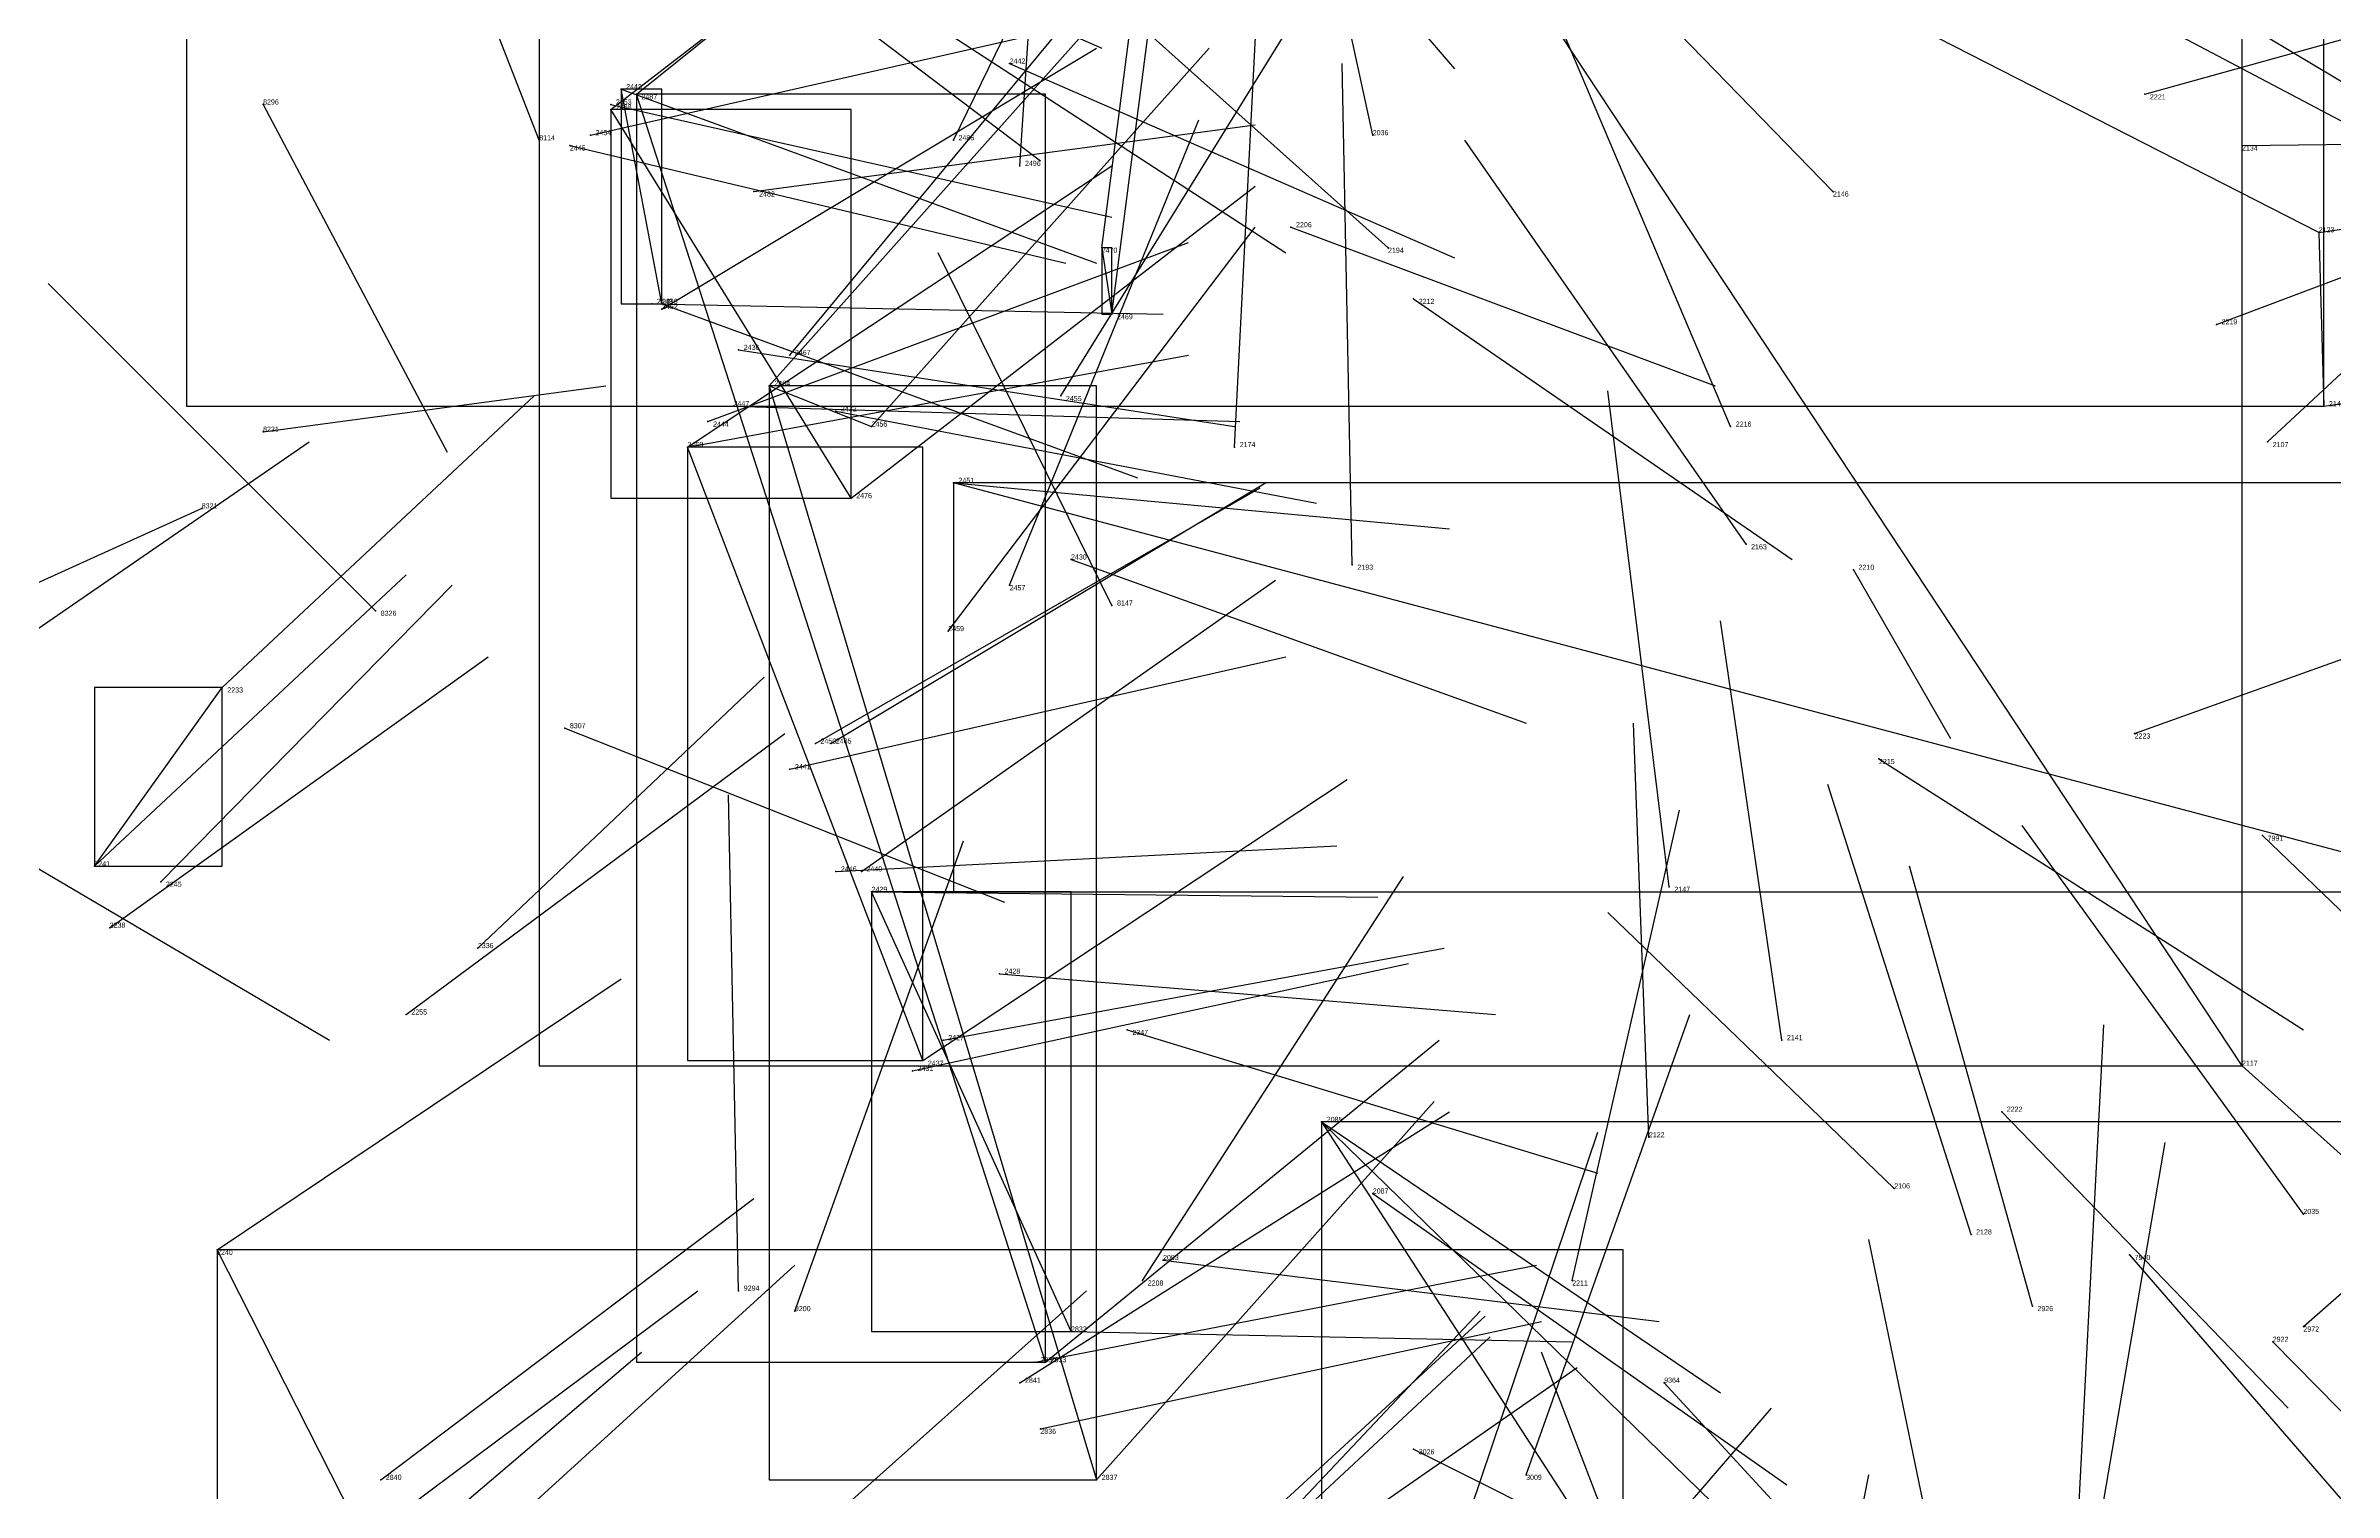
# Model space of a CAD drawing. Extents: x 59.1 to 70.8, y 600.3 to 605.1.
# Drawn here: x 67.6915 to 68.139, y 602.6566 to 602.9395 of the extents above; entities that cross this region are included whole.
import ezdxf

# ---------------------------------------------------------------- set-up
doc = ezdxf.new("R2010")
doc.units = 0
for name, color, linetype in [('Clients', 3, 'CONTINUOUS'), ('Facilities', 3, 'CONTINUOUS'), ('Facilities_lines', 3, 'CONTINUOUS'), ('Min_max_boxes', 1, 'CONTINUOUS'), ('Normals', 1, 'CONTINUOUS'), ('Source_points', 5, 'CONTINUOUS'), ('Text', 3, 'CONTINUOUS')]:
    doc.layers.add(name, color=color, linetype=linetype)

msp = doc.modelspace()

# ---------------------------------------------------------------- linework, layer by layer
at = {"layer": 'Clients', "color": 5}
for p in [(67.804, 602.931, 449.473), (67.802, 602.927, 449.907), (67.807, 602.93, 449.968), (67.9, 602.887, 449.889), (68.137, 602.869, 449.439), (67.853, 602.865, 449.778), (67.817, 602.861, 449.611), (67.869, 602.854, 449.178), (67.726, 602.814, 448.061), (67.853, 602.774, 449.213), (67.725, 602.704, 448.103), (67.897, 602.659, 449.104)]:
    msp.add_point(p, dxfattribs=at)
at = {"layer": 'Facilities', "color": 3}
for p in [(67.88, 602.936, 449.264), (67.734, 602.928, 461.705), (67.802, 602.928, 449.598), (68.102, 602.93, 448.602), (67.798, 602.922, 449.724), (67.951, 602.922, 449.974), (67.788, 602.921, 459.614), (67.794, 602.92, 449.538), (67.869, 602.921, 449.953), (68.121, 602.92, 449.551), (67.882, 602.916, 450.031), (67.83, 602.911, 449.646), (68.041, 602.911, 449.842), (67.935, 602.904, 449.12), (67.898, 602.9, 449.866), (67.954, 602.9, 449.11), (68.136, 602.903, 449.427), (67.81, 602.889, 449.547), (67.812, 602.889, 449.471), (67.812, 602.888, 449.698), (67.959, 602.89, 449.048), (68.116, 602.885, 448.865), (67.827, 602.88, 449.396), (67.837, 602.879, 449.856), (67.833, 602.873, 449.796), (67.826, 602.869, 449.424), (67.89, 602.871, 449.727), (67.734, 602.864, 460.474), (67.821, 602.866, 449.49), (67.846, 602.868, 449.248), (68.021, 602.865, 448.978), (67.817, 602.861, 449.55), (67.924, 602.861, 449.822), (68.126, 602.862, 449.114), (67.849, 602.851, 449.646), (67.722, 602.849, 461.492), (68.024, 602.842, 449.719), (67.892, 602.839, 449.105), (67.947, 602.838, 449.758), (68.045, 602.837, 448.91), (67.88, 602.834, 449.804), (67.756, 602.829, 461.244), (67.9, 602.83, 459.685), (67.868, 602.825, 449.746), (67.793, 602.806, 461.705), (67.842, 602.803, 449.502), (67.845, 602.803, 449.378), (68.1, 602.805, 448.839), (67.837, 602.798, 449.319), (68.05, 602.8, 448.828), (68.125, 602.785, 460.662), (67.701, 602.779, 448.104), (67.714, 602.776, 448.146), (67.846, 602.778, 449.287), (67.851, 602.778, 449.363), (68.009, 602.775, 449.584), (67.704, 602.767, 448.086), (67.776, 602.763, 448.627), (67.878, 602.758, 449.067), (67.762, 602.75, 448.059), (67.867, 602.745, 449.136), (67.903, 602.747, 448.994), (68.031, 602.745, 449.503), (67.861, 602.739, 449.2), (67.863, 602.741, 449.263), (68.121, 602.74, 449.34), (68.074, 602.731, 448.675), (67.941, 602.729, 448.883), (68.005, 602.726, 449.462), (68.053, 602.716, 448.65), (67.951, 602.715, 448.774), (68.068, 602.707, 449.376), (68.133, 602.711, 449.308), (68.099, 602.703, 459.634), (67.91, 602.702, 448.953), (67.827, 602.696, 461.245), (67.906, 602.698, 449.269), (67.99, 602.698, 449.313), (67.838, 602.692, 461.215), (68.08, 602.693, 449.314), (67.892, 602.688, 449.017), (68.127, 602.686, 449.264), (68.133, 602.689, 448.599), (67.885, 602.682, 449.082), (67.887, 602.682, 449.205), (67.882, 602.678, 449.146), (68.008, 602.678, 460.663), (67.886, 602.669, 449.025), (67.959, 602.665, 448.735), (67.757, 602.659, 448.036), (67.981, 602.66, 449.177)]:
    msp.add_point(p, dxfattribs=at)
at = {"layer": 'Facilities_lines', "color": 3}
for p, q in [((68.121, 602.74, 449.34), (67.788, 603.244, 450)), ((68.136, 602.903, 449.427), (67.719, 603.116, 450.092)), ((67.812, 602.889, 449.471), (67.804, 602.931, 449.473)), ((67.849, 602.851, 449.646), (67.802, 602.927, 449.907)), ((67.887, 602.682, 449.205), (67.807, 602.93, 449.968)), ((67.898, 602.9, 449.866), (67.9, 602.887, 449.889)), ((68.136, 602.903, 449.427), (68.137, 602.869, 449.439)), ((67.833, 602.873, 449.796), (67.853, 602.865, 449.778)), ((67.833, 602.873, 449.796), (67.897, 602.659, 449.104)), ((67.863, 602.741, 449.263), (67.817, 602.861, 449.611)), ((68.17, 602.774, 449.157), (67.869, 602.854, 449.178)), ((67.701, 602.779, 448.104), (67.726, 602.814, 448.061)), ((67.892, 602.688, 449.017), (67.853, 602.774, 449.213)), ((67.941, 602.729, 448.883), (68.251, 602.251, 448.219)), ((67.941, 602.729, 448.883), (68.213, 602.464, 448.643)), ((68, 602.162, 447.953), (67.725, 602.704, 448.103))]:
    msp.add_line(p, q, dxfattribs=at)
at = {"layer": 'Min_max_boxes', "color": 1}
for p, q in [((67.788, 603.244, 449.34), (67.788, 602.74, 449.34)), ((67.788, 603.244, 450), (67.788, 602.74, 450)), ((68.121, 602.74, 449.34), (68.121, 603.244, 449.34)), ((68.121, 602.74, 450), (68.121, 603.244, 450)), ((67.719, 603.116, 449.427), (67.719, 602.869, 449.427)), ((67.719, 603.116, 450.092), (67.719, 602.869, 450.092)), ((68.137, 602.869, 449.427), (68.137, 603.116, 449.427)), ((68.137, 602.869, 450.092), (68.137, 603.116, 450.092)), ((67.812, 602.931, 449.471), (67.804, 602.931, 449.471)), ((67.804, 602.931, 449.471), (67.804, 602.889, 449.471)), ((67.812, 602.931, 449.473), (67.804, 602.931, 449.473)), ((67.804, 602.931, 449.473), (67.804, 602.889, 449.473)), ((67.804, 602.931, 449.471), (67.804, 602.931, 449.473)), ((67.812, 602.889, 449.471), (67.812, 602.931, 449.471)), ((67.812, 602.889, 449.473), (67.812, 602.931, 449.473)), ((67.812, 602.931, 449.471), (67.812, 602.931, 449.473)), ((67.849, 602.927, 449.646), (67.802, 602.927, 449.646)), ((67.802, 602.927, 449.646), (67.802, 602.851, 449.646)), ((67.849, 602.927, 449.907), (67.802, 602.927, 449.907)), ((67.802, 602.927, 449.907), (67.802, 602.851, 449.907)), ((67.802, 602.927, 449.646), (67.802, 602.927, 449.907)), ((67.887, 602.93, 449.205), (67.807, 602.93, 449.205)), ((67.807, 602.93, 449.205), (67.807, 602.682, 449.205)), ((67.887, 602.93, 449.968), (67.807, 602.93, 449.968)), ((67.807, 602.93, 449.968), (67.807, 602.682, 449.968)), ((67.807, 602.93, 449.205), (67.807, 602.93, 449.968)), ((67.849, 602.851, 449.646), (67.849, 602.927, 449.646)), ((67.849, 602.851, 449.907), (67.849, 602.927, 449.907)), ((67.849, 602.927, 449.646), (67.849, 602.927, 449.907)), ((67.887, 602.682, 449.205), (67.887, 602.93, 449.205)), ((67.887, 602.682, 449.968), (67.887, 602.93, 449.968)), ((67.887, 602.93, 449.205), (67.887, 602.93, 449.968)), ((67.9, 602.9, 449.866), (67.898, 602.9, 449.866)), ((67.898, 602.9, 449.866), (67.898, 602.887, 449.866)), ((67.9, 602.9, 449.889), (67.898, 602.9, 449.889)), ((67.898, 602.9, 449.889), (67.898, 602.887, 449.889)), ((67.898, 602.9, 449.866), (67.898, 602.9, 449.889)), ((67.9, 602.887, 449.866), (67.9, 602.9, 449.866)), ((67.9, 602.887, 449.889), (67.9, 602.9, 449.889)), ((67.9, 602.9, 449.866), (67.9, 602.9, 449.889)), ((67.804, 602.889, 449.471), (67.812, 602.889, 449.471)), ((67.804, 602.889, 449.473), (67.812, 602.889, 449.473)), ((67.804, 602.889, 449.471), (67.804, 602.889, 449.473)), ((67.812, 602.889, 449.471), (67.812, 602.889, 449.473)), ((67.898, 602.887, 449.866), (67.9, 602.887, 449.866)), ((67.898, 602.887, 449.889), (67.9, 602.887, 449.889)), ((67.898, 602.887, 449.866), (67.898, 602.887, 449.889)), ((67.9, 602.887, 449.866), (67.9, 602.887, 449.889)), ((67.897, 602.873, 449.104), (67.833, 602.873, 449.104)), ((67.833, 602.873, 449.104), (67.833, 602.659, 449.104)), ((67.897, 602.873, 449.796), (67.833, 602.873, 449.796)), ((67.833, 602.873, 449.796), (67.833, 602.659, 449.796)), ((67.833, 602.873, 449.104), (67.833, 602.873, 449.796)), ((67.897, 602.659, 449.104), (67.897, 602.873, 449.104)), ((67.897, 602.659, 449.796), (67.897, 602.873, 449.796)), ((67.897, 602.873, 449.104), (67.897, 602.873, 449.796)), ((67.719, 602.869, 449.427), (68.137, 602.869, 449.427)), ((67.719, 602.869, 450.092), (68.137, 602.869, 450.092)), ((67.719, 602.869, 449.427), (67.719, 602.869, 450.092)), ((68.137, 602.869, 449.427), (68.137, 602.869, 450.092)), ((67.863, 602.861, 449.263), (67.817, 602.861, 449.263)), ((67.817, 602.861, 449.263), (67.817, 602.741, 449.263)), ((67.863, 602.861, 449.611), (67.817, 602.861, 449.611)), ((67.817, 602.861, 449.611), (67.817, 602.741, 449.611)), ((67.817, 602.861, 449.263), (67.817, 602.861, 449.611)), ((67.863, 602.741, 449.263), (67.863, 602.861, 449.263)), ((67.863, 602.741, 449.611), (67.863, 602.861, 449.611)), ((67.863, 602.861, 449.263), (67.863, 602.861, 449.611)), ((67.802, 602.851, 449.646), (67.849, 602.851, 449.646)), ((67.802, 602.851, 449.907), (67.849, 602.851, 449.907)), ((67.802, 602.851, 449.646), (67.802, 602.851, 449.907)), ((67.849, 602.851, 449.646), (67.849, 602.851, 449.907)), ((68.17, 602.854, 449.157), (67.869, 602.854, 449.157)), ((67.869, 602.854, 449.157), (67.869, 602.774, 449.157)), ((68.17, 602.854, 449.178), (67.869, 602.854, 449.178)), ((67.869, 602.854, 449.178), (67.869, 602.774, 449.178)), ((67.869, 602.854, 449.157), (67.869, 602.854, 449.178)), ((67.726, 602.814, 448.061), (67.701, 602.814, 448.061)), ((67.701, 602.814, 448.061), (67.701, 602.779, 448.061)), ((67.726, 602.814, 448.104), (67.701, 602.814, 448.104)), ((67.701, 602.814, 448.104), (67.701, 602.779, 448.104)), ((67.701, 602.814, 448.061), (67.701, 602.814, 448.104)), ((67.726, 602.779, 448.061), (67.726, 602.814, 448.061)), ((67.726, 602.779, 448.104), (67.726, 602.814, 448.104)), ((67.726, 602.814, 448.061), (67.726, 602.814, 448.104)), ((67.701, 602.779, 448.061), (67.726, 602.779, 448.061)), ((67.701, 602.779, 448.104), (67.726, 602.779, 448.104)), ((67.701, 602.779, 448.061), (67.701, 602.779, 448.104)), ((67.726, 602.779, 448.061), (67.726, 602.779, 448.104)), ((67.892, 602.774, 449.017), (67.853, 602.774, 449.017)), ((67.853, 602.774, 449.017), (67.853, 602.688, 449.017)), ((67.892, 602.774, 449.213), (67.853, 602.774, 449.213)), ((67.853, 602.774, 449.213), (67.853, 602.688, 449.213)), ((67.853, 602.774, 449.017), (67.853, 602.774, 449.213)), ((67.869, 602.774, 449.157), (68.17, 602.774, 449.157)), ((67.869, 602.774, 449.178), (68.17, 602.774, 449.178)), ((67.869, 602.774, 449.157), (67.869, 602.774, 449.178)), ((67.892, 602.688, 449.017), (67.892, 602.774, 449.017)), ((67.892, 602.688, 449.213), (67.892, 602.774, 449.213)), ((67.892, 602.774, 449.017), (67.892, 602.774, 449.213)), ((67.788, 602.74, 449.34), (68.121, 602.74, 449.34)), ((67.788, 602.74, 450), (68.121, 602.74, 450)), ((67.788, 602.74, 449.34), (67.788, 602.74, 450)), ((67.817, 602.741, 449.263), (67.863, 602.741, 449.263)), ((67.817, 602.741, 449.611), (67.863, 602.741, 449.611)), ((67.817, 602.741, 449.263), (67.817, 602.741, 449.611)), ((67.863, 602.741, 449.263), (67.863, 602.741, 449.611)), ((68.121, 602.74, 449.34), (68.121, 602.74, 450)), ((68.251, 602.729, 448.219), (67.941, 602.729, 448.219)), ((67.941, 602.729, 448.219), (67.941, 602.251, 448.219)), ((68.251, 602.729, 448.883), (67.941, 602.729, 448.883)), ((67.941, 602.729, 448.883), (67.941, 602.251, 448.883)), ((67.941, 602.729, 448.219), (67.941, 602.729, 448.883)), ((68, 602.704, 447.953), (67.725, 602.704, 447.953)), ((67.725, 602.704, 447.953), (67.725, 602.162, 447.953)), ((68, 602.704, 448.103), (67.725, 602.704, 448.103)), ((67.725, 602.704, 448.103), (67.725, 602.162, 448.103)), ((67.725, 602.704, 447.953), (67.725, 602.704, 448.103)), ((68, 602.162, 447.953), (68, 602.704, 447.953)), ((68, 602.162, 448.103), (68, 602.704, 448.103)), ((68, 602.704, 447.953), (68, 602.704, 448.103)), ((67.853, 602.688, 449.017), (67.892, 602.688, 449.017)), ((67.853, 602.688, 449.213), (67.892, 602.688, 449.213)), ((67.853, 602.688, 449.017), (67.853, 602.688, 449.213)), ((67.892, 602.688, 449.017), (67.892, 602.688, 449.213)), ((67.807, 602.682, 449.205), (67.887, 602.682, 449.205)), ((67.807, 602.682, 449.968), (67.887, 602.682, 449.968)), ((67.807, 602.682, 449.205), (67.807, 602.682, 449.968)), ((67.887, 602.682, 449.205), (67.887, 602.682, 449.968)), ((67.833, 602.659, 449.104), (67.897, 602.659, 449.104)), ((67.833, 602.659, 449.796), (67.897, 602.659, 449.796)), ((67.833, 602.659, 449.104), (67.833, 602.659, 449.796)), ((67.897, 602.659, 449.104), (67.897, 602.659, 449.796))]:
    msp.add_line(p, q, dxfattribs=at)
at = {"layer": 'Normals', "color": 1}
for p, q in [((67.869, 602.921, 449.953), (67.911, 603.007, 449.924)), ((67.882, 602.916, 450.031), (67.888, 603.008, 449.992)), ((67.951, 602.922, 449.974), (67.932, 603.01, 449.932)), ((67.906, 603.006, 449.366), (67.967, 602.935, 449.401)), ((67.807, 602.93, 449.968), (67.884, 602.992, 449.957)), ((67.898, 602.9, 449.866), (67.91, 602.993, 449.832)), ((67.802, 602.927, 449.907), (67.881, 602.988, 449.897)), ((67.9, 602.887, 449.889), (67.912, 602.98, 449.855)), ((68.041, 602.911, 449.842), (67.972, 602.982, 449.831)), ((67.808, 602.979, 449.481), (67.898, 602.939, 449.498)), ((68.063, 602.979, 449.865), (68.148, 602.928, 449.881)), ((67.788, 602.921, 459.614), (67.767, 602.975, 459.696)), ((67.812, 602.973, 455.271), (67.886, 602.917, 455.309)), ((67.954, 602.9, 449.11), (67.887, 602.96, 449.066)), ((67.924, 602.861, 449.822), (67.929, 602.959, 449.803)), ((67.837, 602.879, 449.856), (67.9, 602.955, 449.843)), ((67.89, 602.871, 449.727), (67.942, 602.955, 449.713)), ((68.021, 602.865, 448.978), (67.982, 602.957, 448.982)), ((68.102, 602.93, 448.602), (68.192, 602.955, 448.567)), ((67.854, 602.951, 449.336), (67.934, 602.899, 449.365)), ((68.089, 602.952, 449.737), (68.174, 602.907, 449.764)), ((67.833, 602.873, 449.796), (67.899, 602.947, 449.782)), ((67.798, 602.922, 449.724), (67.895, 602.944, 449.711)), ((67.812, 602.888, 449.698), (67.897, 602.939, 449.685)), ((67.853, 602.865, 449.778), (67.919, 602.939, 449.764)), ((67.88, 602.936, 449.264), (67.967, 602.898, 449.296)), ((67.947, 602.838, 449.758), (67.945, 602.936, 449.738)), ((67.804, 602.931, 449.473), (67.897, 602.897, 449.49)), ((67.734, 602.928, 461.705), (67.77, 602.86, 461.769)), ((67.802, 602.928, 449.598), (67.9, 602.906, 449.6)), ((68.126, 602.862, 449.114), (68.199, 602.93, 449.111)), ((67.83, 602.911, 449.646), (67.928, 602.924, 449.634)), ((67.88, 602.834, 449.804), (67.917, 602.925, 449.785)), ((67.794, 602.92, 449.538), (67.891, 602.897, 449.545)), ((68.024, 602.842, 449.719), (67.969, 602.921, 449.694)), ((68.116, 602.885, 448.865), (68.209, 602.92, 448.877)), ((68.121, 602.92, 449.551), (68.218, 602.921, 449.574)), ((67.817, 602.861, 449.611), (67.9, 602.916, 449.598)), ((68.136, 602.903, 449.427), (68.234, 602.917, 449.438)), ((67.849, 602.851, 449.646), (67.928, 602.912, 449.637)), ((67.868, 602.825, 449.746), (67.928, 602.904, 449.731)), ((67.935, 602.904, 449.12), (68.018, 602.873, 449.165)), ((67.821, 602.866, 449.49), (67.915, 602.901, 449.492)), ((67.9, 602.83, 459.685), (67.866, 602.899, 459.749)), ((67.756, 602.829, 461.244), (67.692, 602.893, 461.286)), ((67.81, 602.889, 449.547), (67.91, 602.887, 449.549)), ((67.812, 602.889, 449.471), (67.905, 602.855, 449.488)), ((67.959, 602.89, 449.048), (68.033, 602.839, 449.092)), ((68.137, 602.869, 449.439), (68.235, 602.883, 449.45)), ((67.817, 602.861, 449.55), (67.915, 602.879, 449.544)), ((67.827, 602.88, 449.396), (67.924, 602.865, 449.416)), ((67.734, 602.864, 460.474), (67.801, 602.873, 460.548)), ((67.726, 602.814, 448.061), (67.787, 602.871, 448.006)), ((67.826, 602.869, 449.424), (67.925, 602.866, 449.438)), ((68.009, 602.775, 449.584), (67.997, 602.872, 449.565)), ((67.846, 602.868, 449.248), (67.94, 602.85, 449.278)), ((67.666, 602.809, 448.141), (67.743, 602.862, 448.106)), ((67.842, 602.803, 449.502), (67.929, 602.853, 449.498)), ((67.845, 602.803, 449.378), (67.93, 602.854, 449.371)), ((67.869, 602.854, 449.178), (67.966, 602.845, 449.2)), ((67.722, 602.849, 461.492), (67.689, 602.834, 461.585)), ((67.892, 602.839, 449.105), (67.981, 602.807, 449.136)), ((68.045, 602.837, 448.91), (68.064, 602.804, 449.002)), ((68.1, 602.805, 448.839), (68.192, 602.838, 448.817)), ((67.701, 602.779, 448.104), (67.762, 602.836, 448.049)), ((67.714, 602.776, 448.146), (67.771, 602.834, 448.088)), ((67.851, 602.778, 449.363), (67.932, 602.835, 449.348)), ((68.031, 602.745, 449.503), (68.019, 602.827, 449.447)), ((67.704, 602.767, 448.086), (67.778, 602.82, 448.046)), ((67.837, 602.798, 449.319), (67.934, 602.82, 449.331)), ((67.776, 602.763, 448.627), (67.832, 602.816, 448.69)), ((67.793, 602.806, 461.705), (67.879, 602.772, 461.666)), ((68.005, 602.726, 449.462), (68.002, 602.807, 449.404)), ((67.762, 602.75, 448.059), (67.836, 602.805, 448.022)), ((68.05, 602.8, 448.828), (68.133, 602.747, 448.811)), ((67.827, 602.696, 461.245), (67.825, 602.793, 461.27)), ((67.863, 602.741, 449.263), (67.946, 602.796, 449.25)), ((68.068, 602.707, 449.376), (68.04, 602.795, 449.338)), ((67.674, 602.788, 461.435), (67.747, 602.745, 461.382)), ((67.99, 602.698, 449.313), (68.011, 602.79, 449.281)), ((67.838, 602.692, 461.215), (67.871, 602.784, 461.237)), ((68.133, 602.711, 449.308), (68.078, 602.787, 449.273)), ((68.125, 602.785, 460.662), (68.177, 602.735, 460.732)), ((67.846, 602.778, 449.287), (67.944, 602.783, 449.309)), ((68.08, 602.693, 449.314), (68.056, 602.779, 449.269)), ((67.906, 602.698, 449.269), (67.957, 602.777, 449.236)), ((67.853, 602.774, 449.213), (67.952, 602.773, 449.23)), ((68.053, 602.716, 448.65), (67.997, 602.77, 448.588)), ((67.867, 602.745, 449.136), (67.965, 602.763, 449.14)), ((67.725, 602.704, 448.103), (67.804, 602.757, 448.071)), ((67.861, 602.739, 449.2), (67.958, 602.76, 449.211)), ((67.878, 602.758, 449.067), (67.975, 602.75, 449.091)), ((67.981, 602.66, 449.177), (68.013, 602.75, 449.148)), ((68.089, 602.652, 448.541), (68.094, 602.748, 448.515)), ((67.887, 602.682, 449.205), (67.964, 602.745, 449.193)), ((67.903, 602.747, 448.994), (67.995, 602.719, 449.022)), ((68.133, 602.689, 448.599), (68.199, 602.747, 448.55)), ((68.121, 602.74, 449.34), (68.19, 602.678, 449.378)), ((67.882, 602.678, 449.146), (67.966, 602.731, 449.136)), ((67.897, 602.659, 449.104), (67.963, 602.733, 449.089)), ((68.074, 602.731, 448.675), (68.13, 602.673, 448.734)), ((67.941, 602.729, 448.883), (68.019, 602.676, 448.916)), ((67.965, 602.638, 449.201), (67.995, 602.727, 449.167)), ((68.09, 602.632, 448.486), (68.106, 602.725, 448.453)), ((67.757, 602.659, 448.036), (67.83, 602.714, 447.996)), ((67.951, 602.715, 448.774), (68.032, 602.658, 448.79)), ((68.066, 602.619, 449.192), (68.048, 602.706, 449.146)), ((68.099, 602.703, 459.634), (68.151, 602.643, 459.574)), ((67.771, 602.64, 447.911), (67.838, 602.701, 447.869)), ((67.885, 602.682, 449.082), (67.983, 602.701, 449.084)), ((67.91, 602.702, 448.953), (68.007, 602.69, 448.974)), ((67.744, 602.64, 448.048), (67.819, 602.696, 448.013)), ((67.821, 602.63, 448.726), (67.895, 602.696, 448.713)), ((67.886, 602.669, 449.025), (67.984, 602.69, 449.03)), ((67.9, 602.624, 460.59), (67.973, 602.691, 460.606)), ((67.905, 602.621, 448.999), (67.972, 602.692, 448.978)), ((67.892, 602.688, 449.017), (67.99, 602.686, 449.035)), ((67.902, 602.62, 448.937), (67.974, 602.687, 448.922)), ((68.127, 602.686, 449.264), (68.192, 602.62, 449.302)), ((67.734, 602.621, 461.201), (67.808, 602.684, 461.225)), ((67.909, 602.624, 448.875), (67.991, 602.681, 448.863)), ((68.017, 602.598, 448.497), (67.984, 602.684, 448.457)), ((68.008, 602.678, 460.663), (68.066, 602.615, 460.716)), ((67.965, 602.599, 448.903), (68.029, 602.673, 448.883)), ((67.959, 602.665, 448.735), (68.047, 602.621, 448.752)), ((68.03, 602.569, 449.072), (68.048, 602.66, 449.035))]:
    msp.add_line(p, q, dxfattribs=at)
at = {"layer": 'Source_points', "color": 5}
for p in [(67.88, 602.936, 449.264), (67.804, 602.931, 449.473), (67.734, 602.928, 461.705), (67.802, 602.928, 449.598), (67.802, 602.927, 449.907), (67.807, 602.93, 449.968), (68.102, 602.93, 448.602), (67.798, 602.922, 449.724), (67.951, 602.922, 449.974), (67.788, 602.921, 459.614), (67.794, 602.92, 449.538), (67.869, 602.921, 449.953), (68.121, 602.92, 449.551), (67.882, 602.916, 450.031), (67.83, 602.911, 449.646), (68.041, 602.911, 449.842), (67.935, 602.904, 449.12), (67.898, 602.9, 449.866), (67.954, 602.9, 449.11), (68.136, 602.903, 449.427), (67.81, 602.889, 449.547), (67.812, 602.889, 449.471), (67.812, 602.888, 449.698), (67.9, 602.887, 449.889), (67.959, 602.89, 449.048), (68.116, 602.885, 448.865), (67.827, 602.88, 449.396), (67.837, 602.879, 449.856), (67.833, 602.873, 449.796), (67.826, 602.869, 449.424), (67.89, 602.871, 449.727), (68.137, 602.869, 449.439), (67.734, 602.864, 460.474), (67.821, 602.866, 449.49), (67.846, 602.868, 449.248), (67.853, 602.865, 449.778), (68.021, 602.865, 448.978), (67.817, 602.861, 449.611), (67.817, 602.861, 449.55), (67.924, 602.861, 449.822), (68.126, 602.862, 449.114), (67.849, 602.851, 449.646), (67.869, 602.854, 449.178), (67.722, 602.849, 461.492), (68.024, 602.842, 449.719), (67.892, 602.839, 449.105), (67.947, 602.838, 449.758), (68.045, 602.837, 448.91), (67.88, 602.834, 449.804), (67.756, 602.829, 461.244), (67.9, 602.83, 459.685), (67.868, 602.825, 449.746), (67.726, 602.814, 448.061), (67.793, 602.806, 461.705), (67.842, 602.803, 449.502), (67.845, 602.803, 449.378), (68.1, 602.805, 448.839), (67.837, 602.798, 449.319), (68.05, 602.8, 448.828), (68.125, 602.785, 460.662), (67.701, 602.779, 448.104), (67.714, 602.776, 448.146), (67.846, 602.778, 449.287), (67.851, 602.778, 449.363), (68.009, 602.775, 449.584), (67.853, 602.774, 449.213), (67.704, 602.767, 448.086), (67.776, 602.763, 448.627), (67.878, 602.758, 449.067), (67.762, 602.75, 448.059), (67.867, 602.745, 449.136), (67.903, 602.747, 448.994), (68.031, 602.745, 449.503), (67.861, 602.739, 449.2), (67.863, 602.741, 449.263), (68.121, 602.74, 449.34), (68.074, 602.731, 448.675), (67.941, 602.729, 448.883), (68.005, 602.726, 449.462), (68.053, 602.716, 448.65), (67.951, 602.715, 448.774), (68.068, 602.707, 449.376), (68.133, 602.711, 449.308), (67.725, 602.704, 448.103), (68.099, 602.703, 459.634), (67.91, 602.702, 448.953), (67.827, 602.696, 461.245), (67.906, 602.698, 449.269), (67.99, 602.698, 449.313), (67.838, 602.692, 461.215), (68.08, 602.693, 449.314), (67.892, 602.688, 449.017), (68.127, 602.686, 449.264), (68.133, 602.689, 448.599), (67.885, 602.682, 449.082), (67.887, 602.682, 449.205), (67.882, 602.678, 449.146), (68.008, 602.678, 460.663), (67.886, 602.669, 449.025), (67.959, 602.665, 448.735), (67.757, 602.659, 448.036), (67.897, 602.659, 449.104), (67.981, 602.66, 449.177)]:
    msp.add_point(p, dxfattribs=at)

# ---------------------------------------------------------------- texts
at = {"layer": 'Text', "color": 3}
for s, p in [('2442', (67.88, 602.936, 449.264)), ('2443', (67.805, 602.931, 449.473)), ('8296', (67.734, 602.928, 461.705)), ('2453', (67.803, 602.928, 449.598)), ('2468', (67.803, 602.927, 449.907)), ('2487', (67.808, 602.929, 449.968)), ('2221', (68.103, 602.929, 448.602)), ('8114', (67.788, 602.921, 459.614)), ('2454', (67.799, 602.922, 449.724)), ('2486', (67.87, 602.921, 449.953)), ('2036', (67.951, 602.922, 449.974)), ('2445', (67.794, 602.919, 449.538)), ('2134', (68.121, 602.919, 449.551)), ('2496', (67.883, 602.916, 450.031)), ('2482', (67.831, 602.91, 449.646)), ('2146', (68.041, 602.91, 449.842)), ('2206', (67.936, 602.904, 449.12)), ('2123', (68.136, 602.903, 449.427)), ('2470', (67.898, 602.899, 449.866)), ('2194', (67.954, 602.899, 449.11)), ('2448', (67.811, 602.889, 449.547)), ('2438', (67.812, 602.889, 449.471)), ('2452', (67.812, 602.888, 449.698)), ('2469', (67.901, 602.886, 449.889)), ('2212', (67.96, 602.889, 449.048)), ('2219', (68.117, 602.885, 448.865)), ('2436', (67.828, 602.88, 449.396)), ('2467', (67.838, 602.879, 449.856)), ('2464', (67.834, 602.873, 449.796)), ('2447', (67.826, 602.869, 449.424)), ('2432', (67.847, 602.868, 449.248)), ('2455', (67.891, 602.87, 449.727)), ('2140', (68.138, 602.869, 449.439)), ('8221', (67.734, 602.864, 460.474)), ('2444', (67.822, 602.865, 449.49)), ('2456', (67.853, 602.865, 449.778)), ('2216', (68.022, 602.865, 448.978)), ('2460', (67.817, 602.861, 449.611)), ('2463', (67.817, 602.861, 449.55)), ('2174', (67.925, 602.861, 449.822)), ('2107', (68.127, 602.861, 449.114)), ('2451', (67.87, 602.854, 449.178)), ('2476', (67.85, 602.851, 449.646)), ('8321', (67.722, 602.849, 461.492)), ('2163', (68.025, 602.841, 449.719)), ('2430', (67.892, 602.839, 449.105)), ('2193', (67.948, 602.837, 449.758)), ('2210', (68.046, 602.837, 448.91)), ('2457', (67.88, 602.833, 449.804)), ('8326', (67.757, 602.828, 461.244)), ('8147', (67.901, 602.83, 459.685)), ('2459', (67.868, 602.825, 449.746)), ('2233', (67.727, 602.813, 448.061)), ('8307', (67.794, 602.806, 461.705)), ('2450', (67.843, 602.803, 449.502)), ('2465', (67.846, 602.803, 449.378)), ('2223', (68.1, 602.804, 448.839)), ('2441', (67.838, 602.798, 449.319)), ('2215', (68.05, 602.799, 448.828)), ('7991', (68.126, 602.784, 460.662)), ('2241', (67.701, 602.779, 448.104)), ('2446', (67.847, 602.778, 449.287)), ('2440', (67.852, 602.778, 449.363)), ('2245', (67.715, 602.775, 448.146)), ('2429', (67.853, 602.774, 449.213)), ('2147', (68.01, 602.774, 449.584)), ('2238', (67.704, 602.767, 448.086)), ('2336', (67.776, 602.763, 448.627)), ('2428', (67.879, 602.758, 449.067)), ('2255', (67.763, 602.75, 448.059)), ('2427', (67.868, 602.745, 449.136)), ('2347', (67.904, 602.746, 448.994)), ('2141', (68.032, 602.745, 449.503)), ('2431', (67.862, 602.739, 449.2)), ('2437', (67.864, 602.74, 449.263)), ('2117', (68.121, 602.74, 449.34)), ('2085', (67.942, 602.729, 448.883)), ('2222', (68.075, 602.731, 448.675)), ('2122', (68.005, 602.726, 449.462)), ('2087', (67.951, 602.715, 448.774)), ('2106', (68.053, 602.716, 448.65)), ('2035', (68.133, 602.711, 449.308)), ('2128', (68.069, 602.707, 449.376)), ('2240', (67.725, 602.703, 448.103)), ('2093', (67.91, 602.702, 448.953)), ('7940', (68.1, 602.702, 459.634)), ('2208', (67.907, 602.697, 449.269)), ('2211', (67.99, 602.697, 449.313)), ('9294', (67.828, 602.696, 461.245)), ('9200', (67.838, 602.692, 461.215)), ('2926', (68.081, 602.692, 449.314)), ('2832', (67.892, 602.688, 449.017)), ('2922', (68.127, 602.686, 449.264)), ('2972', (68.133, 602.688, 448.599)), ('2830', (67.886, 602.682, 449.082)), ('2833', (67.888, 602.682, 449.205)), ('2841', (67.883, 602.678, 449.146)), ('9364', (68.008, 602.678, 460.663)), ('2836', (67.886, 602.668, 449.025)), ('3026', (67.96, 602.664, 448.735)), ('2840', (67.758, 602.659, 448.036)), ('2837', (67.898, 602.659, 449.104)), ('3009', (67.981, 602.659, 449.177))]:
    msp.add_text(s, height=0.001, dxfattribs=at).set_placement(p)

doc.saveas('drawing.dxf')
